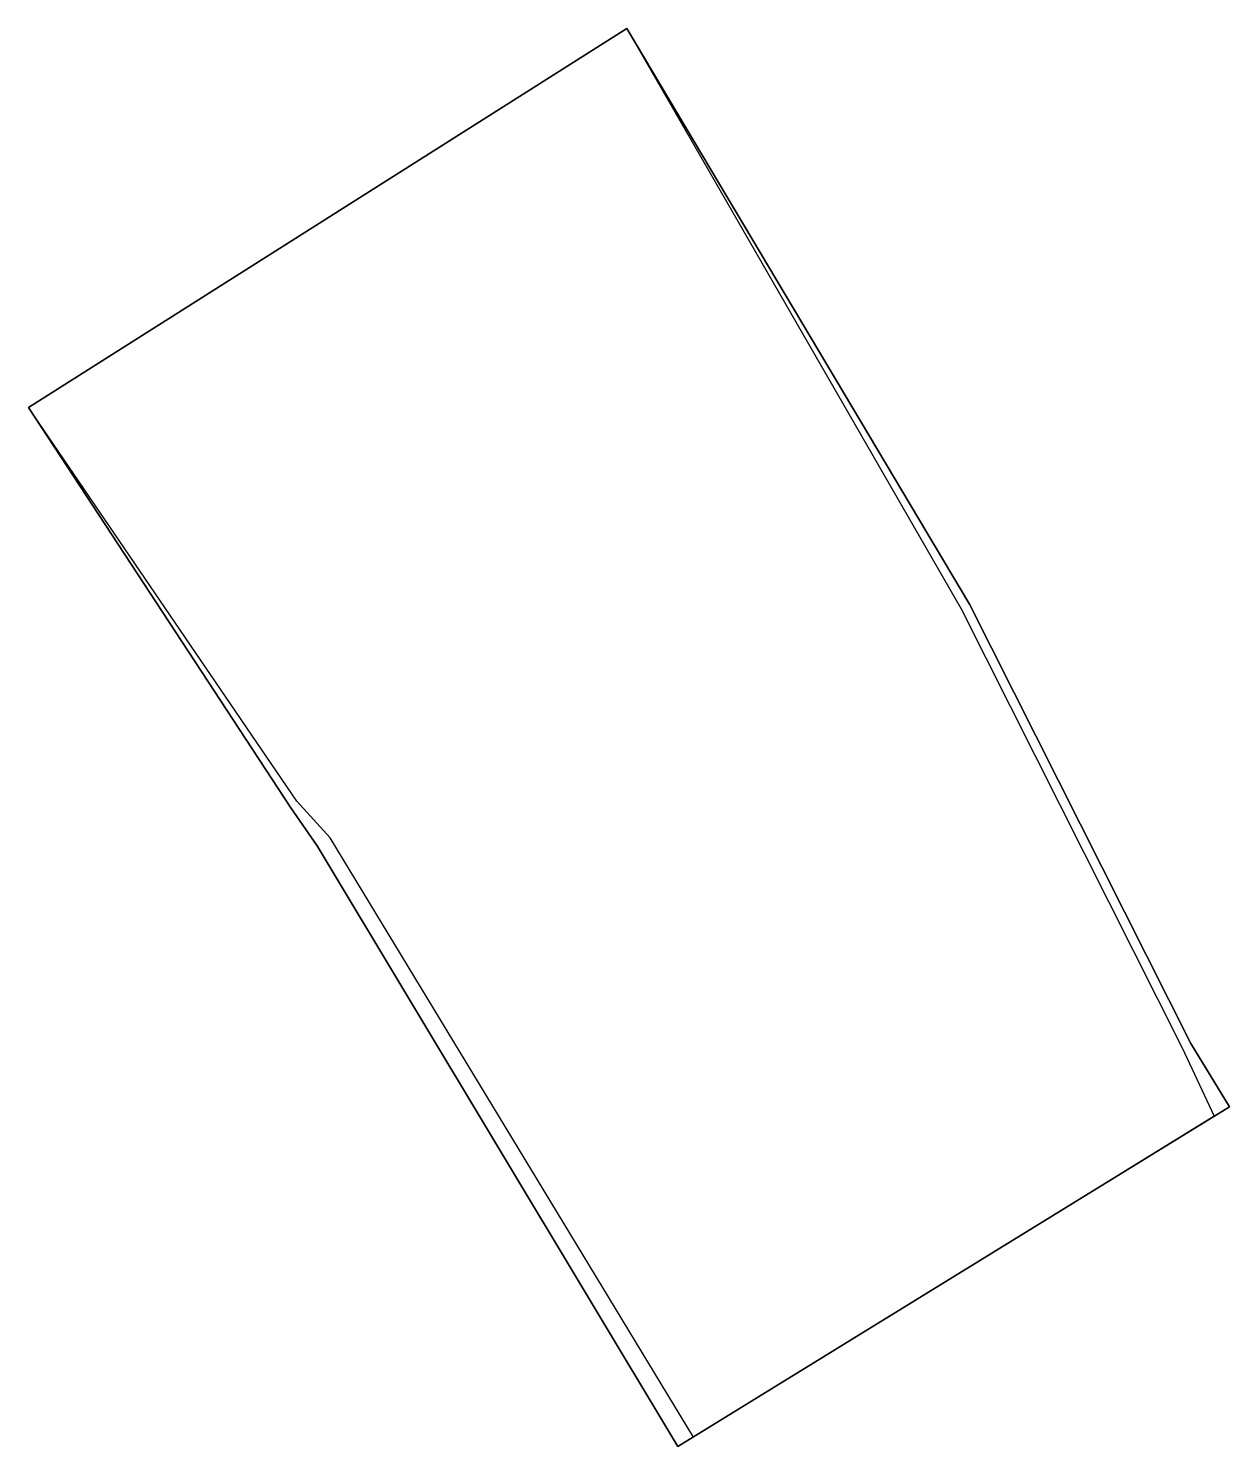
# Model space of a CAD drawing. Header units: millimetres. Extents: x 613171.2 to 613191.1, y 1318631.2 to 1318654.7.
import ezdxf

# ---------------------------------------------------------------- set-up
doc = ezdxf.new("R2010")
doc.units = ezdxf.units.MM
doc.layers.add('CVL_CUADCON_TIT', color=1, linetype='Continuous')

msp = doc.modelspace()

# ---------------------------------------------------------------- linework, layer by layer
msp.add_lwpolyline([(613171.198, 1318648.418), (613181.097, 1318654.69), (613186.624, 1318645.089), (613190.277, 1318637.83), (613190.807, 1318636.698), (613182.195, 1318631.391), (613176.187, 1318641.304), (613175.639, 1318641.907)], close=True)
at = {"color": 1}
msp.add_lwpolyline([(613171.198, 1318648.418), (613181.097, 1318654.69), (613186.762, 1318645.169), (613190.419, 1318637.903), (613191.062, 1318636.855), (613181.94, 1318631.234), (613175.976, 1318641.17), (613175.538, 1318641.796)], close=True, dxfattribs=at)
at = {"layer": 'CVL_CUADCON_TIT', "color": 1}
for points in [[(613171.198, 1318648.418), (613175.538, 1318641.796), (613175.976, 1318641.17), (613181.94, 1318631.234), (613191.062, 1318636.855), (613190.419, 1318637.903), (613186.762, 1318645.169), (613181.097, 1318654.69)], [(613186.762, 1318645.169), (613181.097, 1318654.69), (613171.198, 1318648.418), (613175.538, 1318641.796), (613175.976, 1318641.17), (613181.94, 1318631.234), (613191.062, 1318636.855), (613190.419, 1318637.903)], [(613186.762, 1318645.169), (613181.097, 1318654.69), (613171.198, 1318648.418), (613175.538, 1318641.796), (613175.976, 1318641.17), (613181.94, 1318631.234), (613191.062, 1318636.855), (613190.419, 1318637.903)], [(613186.762, 1318645.169), (613181.097, 1318654.69), (613171.198, 1318648.418), (613175.538, 1318641.796), (613175.976, 1318641.17), (613181.94, 1318631.234), (613191.062, 1318636.855), (613190.419, 1318637.903)]]:
    msp.add_lwpolyline(points, close=True, dxfattribs=at)

doc.saveas('drawing.dxf')
